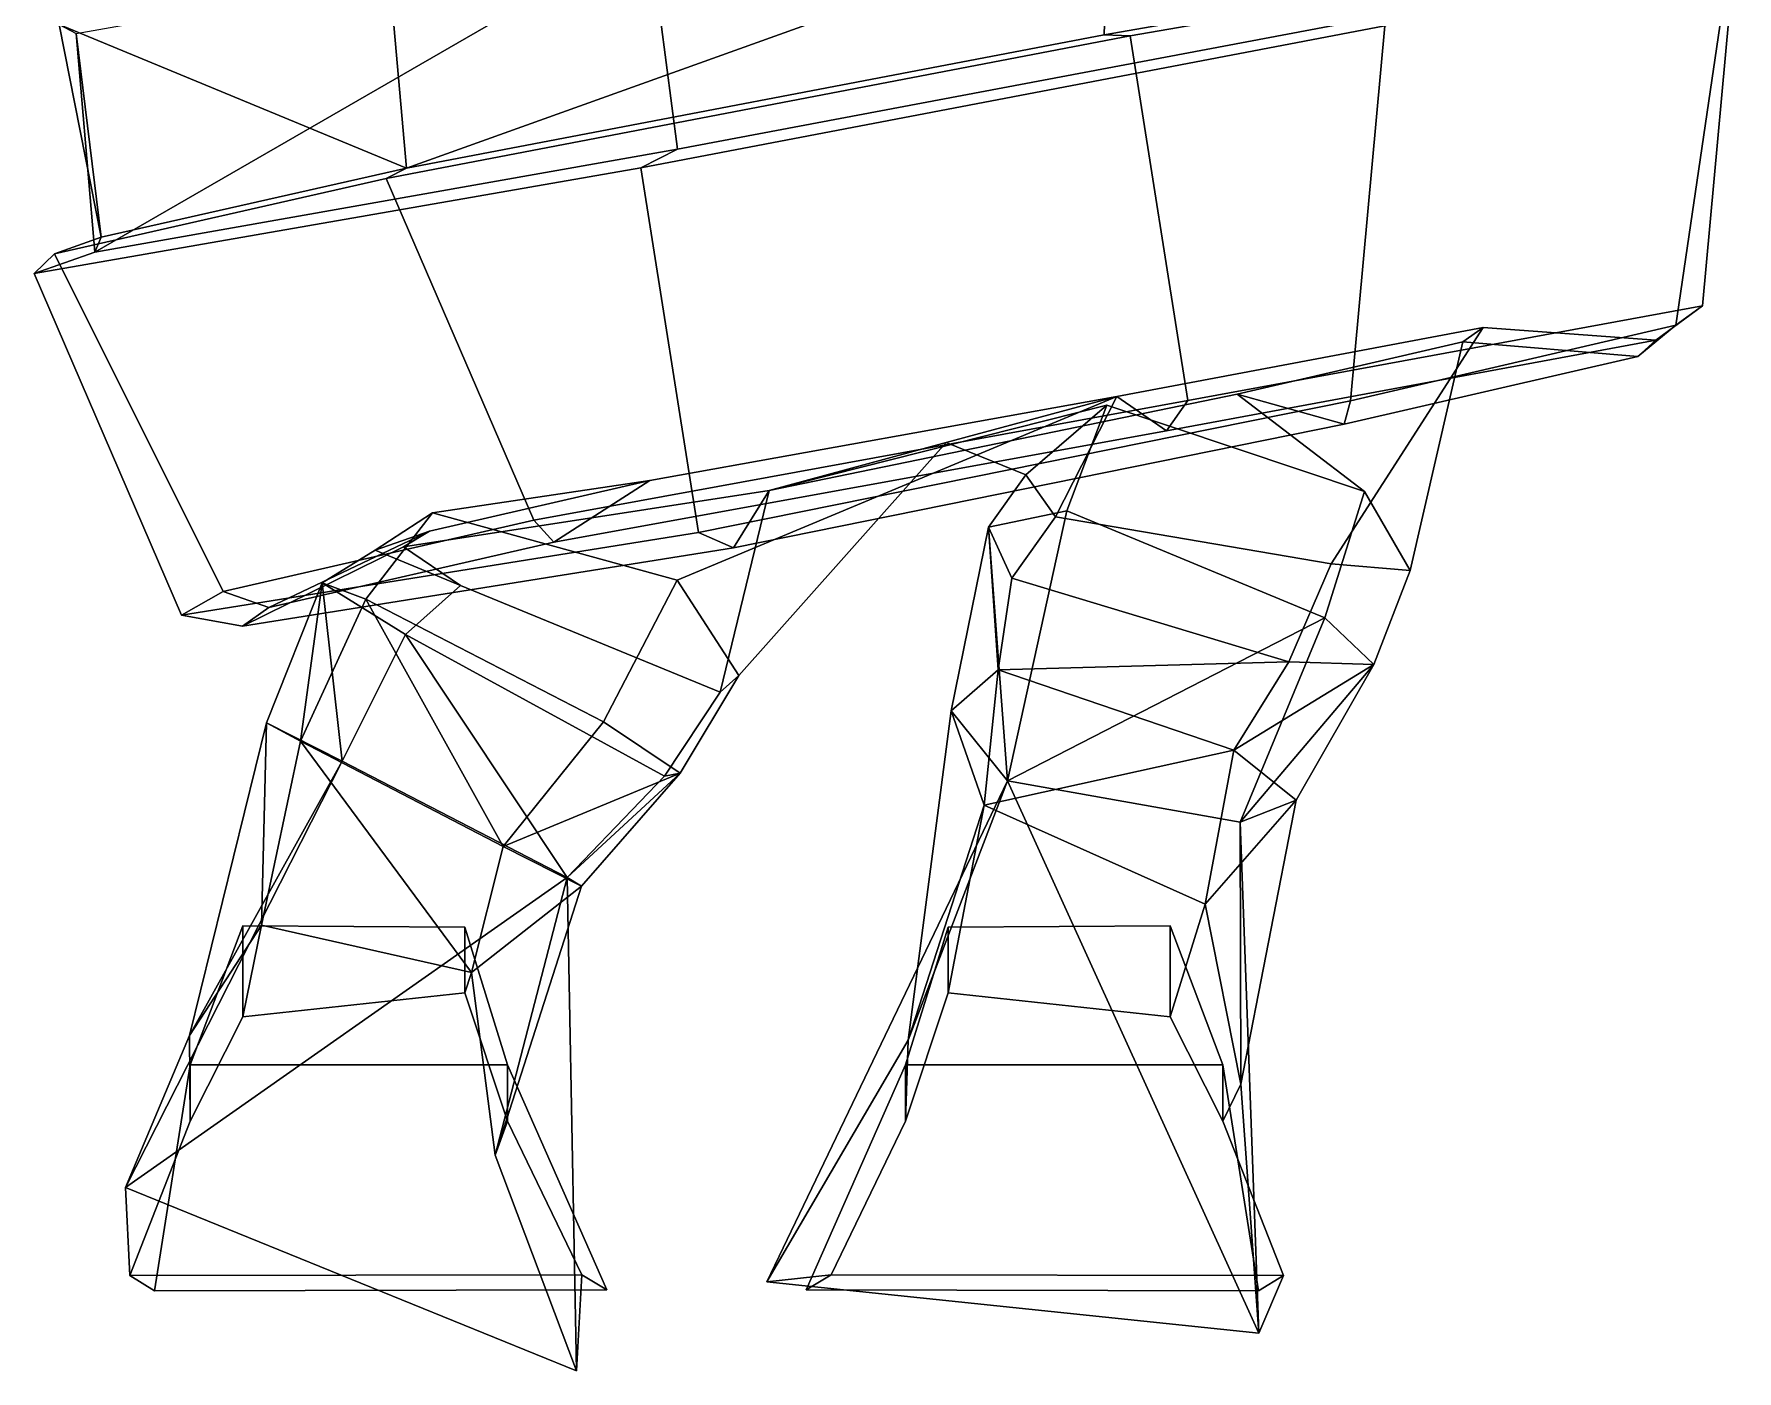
# Model space of a CAD drawing. Extents: x -185 to 169, y -165 to 372.
# Drawn here: x -101.8 to 151.2, y -164.9 to 33.6 of the extents above; entities that cross this region are included whole.
import ezdxf

# ---------------------------------------------------------------- set-up
doc = ezdxf.new("R2010")
doc.units = 0

msp = doc.modelspace()

# ---------------------------------------------------------------- linework, layer by layer
for points in [[(-46.4991, 13.717407, 99.118805), (57.687618, 51.08844, 107.973984), (-49.370842, 46.201202, 111.41256)], [(-46.4991, 13.717407, 99.118805), (57.14698, 33.555344, 96.595184), (57.687618, 51.08844, 107.973984)], [(142.757889, 48.417191, 36.659218), (57.687618, 51.08844, 107.973984), (57.14698, 33.555344, 96.595184)], [(-92.786293, 1.231354, -48.071342), (-95.553993, 33.74321, -35.446774), (-10.416051, 48.806946, -99.652473)], [(-92.786293, 1.231354, -48.071342), (-10.416051, 48.806946, -99.652473), (-6.20554, 16.563599, -108.287369)], [(96.470695, 35.931122, -110.53093), (-6.20554, 16.563599, -108.287369), (-10.416051, 48.806946, -99.652473)], [(61.025639, 33.384293, 108.252754), (151.169189, 48.986267, 42.702644), (142.757889, 48.417191, 36.659218), (57.14698, 33.555344, 96.595184)], [(69.582802, -20.766495, 104.097801), (146.055252, -6.693893, 43.082836), (151.169189, 48.986267, 42.702644), (61.025639, 33.384293, 108.252754)], [(151.169189, 48.986267, 42.702644), (146.055252, -6.693893, 43.082836), (142.09877, -9.582779, -43.496792), (150.375061, 46.6772, -44.920643)], [(-46.4991, 13.717407, 99.118805), (-49.370842, 46.201202, 111.41256), (-98.057724, 35.056534, 37.377659)], [(142.09877, -9.582779, -43.496792), (93.750725, -20.803131, -123.242027), (98.864655, 34.877014, -123.622215), (150.375061, 46.6772, -44.920643)], [(98.864655, 34.877014, -123.622215), (-11.649797, 13.781723, -122.945557), (-6.20554, 16.563599, -108.287369), (96.470695, 35.931122, -110.53093)], [(-46.4991, 13.717407, 99.118805), (-98.057724, 35.056534, 37.377659), (-91.83503, 3.459518, 35.043259)], [(-91.83503, 3.459518, 35.043259), (-98.057724, 35.056534, 37.377659), (-95.553993, 33.74321, -35.446774)], [(-91.83503, 3.459518, 35.043259), (-95.553993, 33.74321, -35.446774), (-92.786293, 1.231354, -48.071342)], [(61.025639, 33.384293, 108.252754), (57.14698, 33.555344, 96.595184), (-46.4991, 13.717407, 99.118805), (-49.503059, 12.193542, 108.929565)], [(69.582802, -20.766495, 104.097801), (61.025639, 33.384293, 108.252754), (-49.503059, 12.193542, 108.929565), (-27.57493, -38.528526, 100.385185)], [(93.750725, -20.803131, -123.242027), (-3.120488, -40.378357, -127.093765), (-11.649797, 13.781723, -122.945557), (98.864655, 34.877014, -123.622215)], [(-101.807587, -1.91571, -57.395302), (-92.786293, 1.231354, -48.071342), (-6.20554, 16.563599, -108.287369), (-11.649797, 13.781723, -122.945557)], [(-79.879456, -52.637772, -65.939674), (-101.807587, -1.91571, -57.395302), (-11.649797, 13.781723, -122.945557), (-3.120488, -40.378357, -127.093765)], [(-98.786674, 0.994049, 37.309032), (-49.503059, 12.193542, 108.929565), (-46.4991, 13.717407, 99.118805), (-91.83503, 3.459518, 35.043259)], [(-49.503059, 12.193542, 108.929565), (-98.786674, 0.994049, 37.309032), (-73.696182, -49.148209, 27.721001), (-27.57493, -38.528526, 100.385185)], [(-101.807587, -1.91571, -57.395302), (-98.786674, 0.994049, 37.309032), (-91.83503, 3.459518, 35.043259), (-92.786293, 1.231354, -48.071342)], [(-73.696182, -49.148209, 27.721001), (-98.786674, 0.994049, 37.309032), (-101.807587, -1.91571, -57.395302), (-79.879456, -52.637772, -65.939674)], [(69.582802, -20.766495, 104.097801), (66.448311, -25.304626, 92.078888), (139.126099, -11.794617, 36.435532), (146.055252, -6.693893, 43.082836)], [(146.055252, -6.693893, 43.082836), (139.126099, -11.794617, 36.435532), (136.449615, -14.231018, -41.718712), (142.09877, -9.582779, -43.496792)], [(59.03772, -20.202499, 72.458794), (49.920883, -38.053833, 31.964613), (90.895157, -45.046898, 10.491374), (113.481956, -9.949463, 28.810898)], [(66.448311, -25.304626, 92.078888), (59.03772, -20.202499, 72.458794), (113.481956, -9.949463, 28.810898), (139.126099, -11.794617, 36.435532)], [(113.481956, -9.949463, 28.810898), (90.895157, -45.046898, 10.491374), (102.621506, -46.041245, -28.476341), (110.4496, -12.050995, -32.972118)], [(142.09877, -9.582779, -43.496792), (136.449615, -14.231018, -41.718712), (92.838913, -24.280678, -110.754616), (93.750725, -20.803131, -123.242027)], [(139.126099, -11.794617, 36.435532), (113.481956, -9.949463, 28.810898), (110.4496, -12.050995, -32.972118), (136.449615, -14.231018, -41.718712)], [(110.4496, -12.050995, -32.972118), (102.621506, -46.041245, -28.476341), (95.853973, -34.28125, -67.877815), (76.906654, -19.815735, -87.496094)], [(136.449615, -14.231018, -41.718712), (110.4496, -12.050995, -32.972118), (76.906654, -19.815735, -87.496094), (92.838913, -24.280678, -110.754616)], [(59.03772, -20.202499, 72.458794), (-10.328926, -32.649872, 69.671623), (-42.621399, -37.464325, 45.816063), (-6.246009, -47.46582, 69.778198)], [(66.448311, -25.304626, 92.078888), (-24.577765, -41.809296, 90.461945), (-10.328926, -32.649872, 69.671623), (59.03772, -20.202499, 72.458794)], [(33.715515, -27.033211, -8.064114), (59.03772, -20.202499, 72.458794), (-6.246009, -47.46582, 69.778198), (2.902234, -61.631058, 9.368428)], [(92.838913, -24.280678, -110.754616), (76.906654, -19.815735, -87.496094), (7.378562, -34.13765, -91.81385), (2.109118, -42.660248, -112.515419)], [(76.906654, -19.815735, -87.496094), (95.853973, -34.28125, -67.877815), (57.549835, -21.491302, -88.603363), (7.378562, -34.13765, -91.81385)], [(45.517555, -31.791618, -27.937786), (49.920883, -38.053833, 31.964613), (59.03772, -20.202499, 72.458794), (33.715515, -27.033211, -8.064114)], [(69.582802, -20.766495, 104.097801), (-27.57493, -38.528526, 100.385185), (-24.577765, -41.809296, 90.461945), (66.448311, -25.304626, 92.078888)], [(93.750725, -20.803131, -123.242027), (92.838913, -24.280678, -110.754616), (2.109118, -42.660248, -112.515419), (-3.120488, -40.378357, -127.093765)], [(45.517555, -31.791618, -27.937786), (33.715515, -27.033211, -8.064114), (7.378562, -34.13765, -91.81385), (57.549835, -21.491302, -88.603363)], [(39.976391, -39.596321, -35.694031), (45.517555, -31.791618, -27.937786), (57.549835, -21.491302, -88.603363), (51.630283, -37.154556, -61.634411)], [(89.934166, -53.068741, -49.792686), (51.630283, -37.154556, -61.634411), (57.549835, -21.491302, -88.603363), (95.853973, -34.28125, -67.877815)], [(7.378562, -34.13765, -91.81385), (33.715515, -27.033211, -8.064114), (2.902234, -61.631058, 9.368428), (0.134926, -64.100449, -54.116268)], [(-24.577765, -41.809296, 90.461945), (-66.937462, -51.5215, 25.404167), (-43.071228, -40.198631, 17.693638), (-10.328926, -32.649872, 69.671623)], [(-10.328926, -32.649872, 69.671623), (-43.071228, -40.198631, 17.693638), (-51.108547, -43.02932, 6.083012), (-42.621399, -37.464325, 45.816063)], [(43.449505, -47.157562, -9.803938), (49.920883, -38.053833, 31.964613), (45.517555, -31.791618, -27.937786), (39.976391, -39.596321, -35.694031)], [(-70.86496, -54.295349, -56.728203), (2.109118, -42.660248, -112.515419), (7.378562, -34.13765, -91.81385), (-46.904228, -42.516129, -46.635368)], [(-46.904228, -42.516129, -46.635368), (7.378562, -34.13765, -91.81385), (0.134926, -64.100449, -54.116268), (-38.473793, -48.27684, -34.715336)], [(97.219078, -60.000381, -31.701572), (89.934166, -53.068741, -49.792686), (95.853973, -34.28125, -67.877815), (102.621506, -46.041245, -28.476341)], [(-52.540234, -50.28495, 19.405008), (-42.621399, -37.464325, 45.816063), (-51.108547, -43.02932, 6.083012), (-58.994545, -47.871109, 0.650922)], [(-17.227762, -68.488541, 36.16737), (-6.246009, -47.46582, 69.778198), (-42.621399, -37.464325, 45.816063), (-52.540234, -50.28495, 19.405008)], [(42.804939, -77.255524, -47.472862), (39.976391, -39.596321, -35.694031), (51.630283, -37.154556, -61.634411)], [(42.804939, -77.255524, -47.472862), (51.630283, -37.154556, -61.634411), (89.934166, -53.068741, -49.792686)], [(-79.879456, -52.637772, -65.939674), (-3.120488, -40.378357, -127.093765), (2.109118, -42.660248, -112.515419), (-70.86496, -54.295349, -56.728203)], [(-27.57493, -38.528526, 100.385185), (-73.696182, -49.148209, 27.721001), (-66.937462, -51.5215, 25.404167), (-24.577765, -41.809296, 90.461945)], [(-66.937462, -51.5215, 25.404167), (-70.86496, -54.295349, -56.728203), (-46.904228, -42.516129, -46.635368), (-43.071228, -40.198631, 17.693638)], [(-43.071228, -40.198631, 17.693638), (-46.904228, -42.516129, -46.635368), (-38.473793, -48.27684, -34.715336), (-51.108547, -43.02932, 6.083012)], [(41.395271, -60.791779, -6.556012), (39.976391, -39.596321, -35.694031), (34.431858, -66.863892, -26.929846)], [(34.431858, -66.863892, -26.929846), (39.976391, -39.596321, -35.694031), (42.804939, -77.255524, -47.472862)], [(41.395271, -60.791779, -6.556012), (43.449505, -47.157562, -9.803938), (39.976391, -39.596321, -35.694031)], [(43.449505, -47.157562, -9.803938), (84.616661, -59.570694, -16.102877), (90.895157, -45.046898, 10.491374), (49.920883, -38.053833, 31.964613)], [(-58.994545, -47.871109, 0.650922), (-51.108547, -43.02932, 6.083012), (-38.473793, -48.27684, -34.715336), (-46.626083, -55.530228, -15.521491)], [(84.616661, -59.570694, -16.102877), (97.219078, -60.000381, -31.701572), (102.621506, -46.041245, -28.476341), (90.895157, -45.046898, 10.491374)], [(-62.228817, -71.352379, 32.468311), (-58.994545, -47.871109, 0.650922), (-67.257179, -68.644897, 15.475164)], [(-67.257179, -68.644897, 15.475164), (-58.994545, -47.871109, 0.650922), (-56.041374, -74.353645, 0.651828)], [(-62.228817, -71.352379, 32.468311), (-52.540234, -50.28495, 19.405008), (-58.994545, -47.871109, 0.650922)], [(-56.041374, -74.353645, 0.651828), (-58.994545, -47.871109, 0.650922), (-46.626083, -55.530228, -15.521491)], [(-17.227762, -68.488541, 36.16737), (-5.829835, -76.129456, 11.252345), (2.902234, -61.631058, 9.368428), (-6.246009, -47.46582, 69.778198)], [(41.395271, -60.791779, -6.556012), (84.616661, -59.570694, -16.102877), (43.449505, -47.157562, -9.803938)], [(-73.696182, -49.148209, 27.721001), (-79.879456, -52.637772, -65.939674), (-70.86496, -54.295349, -56.728203), (-66.937462, -51.5215, 25.404167)], [(-32.115269, -87.022636, 47.37764), (-52.540234, -50.28495, 19.405008), (-62.228817, -71.352379, 32.468311)], [(-32.115269, -87.022636, 47.37764), (-17.227762, -68.488541, 36.16737), (-52.540234, -50.28495, 19.405008)], [(-46.626083, -55.530228, -15.521491), (-38.473793, -48.27684, -34.715336), (0.134926, -64.100449, -54.116268), (-8.129069, -76.558197, -17.565708)], [(77.359474, -83.405586, -38.734711), (42.804939, -77.255524, -47.472862), (89.934166, -53.068741, -49.792686)], [(77.359474, -83.405586, -38.734711), (89.934166, -53.068741, -49.792686), (97.219078, -60.000381, -31.701572)], [(-56.041374, -74.353645, 0.651828), (-46.626083, -55.530228, -15.521491), (-22.596125, -91.639969, -1.570796)], [(-22.596125, -91.639969, -1.570796), (-46.626083, -55.530228, -15.521491), (-8.129069, -76.558197, -17.565708)], [(41.395271, -60.791779, -6.556012), (76.443192, -72.704155, -12.138756), (84.616661, -59.570694, -16.102877)], [(76.443192, -72.704155, -12.138756), (97.219078, -60.000381, -31.701572), (84.616661, -59.570694, -16.102877)], [(76.443192, -72.704155, -12.138756), (85.670906, -80.160866, -24.606934), (97.219078, -60.000381, -31.701572)], [(85.670906, -80.160866, -24.606934), (77.359474, -83.405586, -38.734711), (97.219078, -60.000381, -31.701572)], [(-5.829835, -76.129456, 11.252345), (-8.129069, -76.558197, -17.565708), (0.134926, -64.100449, -54.116268), (2.902234, -61.631058, 9.368428)], [(39.337772, -80.854668, -1.580711), (41.395271, -60.791779, -6.556012), (34.431858, -66.863892, -26.929846)], [(39.337772, -80.854668, -1.580711), (76.443192, -72.704155, -12.138756), (41.395271, -60.791779, -6.556012)], [(28.05274, -115.782547, -8.31883), (39.337772, -80.854668, -1.580711), (34.431858, -66.863892, -26.929846)], [(28.05274, -115.782547, -8.31883), (34.431858, -66.863892, -26.929846), (42.804939, -77.255524, -47.472862)], [(-78.720924, -115.109138, -9.708081), (-67.995163, -98.720619, 11.229876), (-67.257179, -68.644897, 15.475164)], [(-78.720924, -115.109138, -9.708081), (-67.257179, -68.644897, 15.475164), (-56.041374, -74.353645, 0.651828)], [(-67.995163, -98.720619, 11.229876), (-62.228817, -71.352379, 32.468311), (-67.257179, -68.644897, 15.475164)], [(-32.115269, -87.022636, 47.37764), (-5.829835, -76.129456, 11.252345), (-17.227762, -68.488541, 36.16737)], [(-67.995163, -98.720619, 11.229876), (-36.808846, -105.736671, 26.375496), (-62.228817, -71.352379, 32.468311)], [(-36.808846, -105.736671, 26.375496), (-32.115269, -87.022636, 47.37764), (-62.228817, -71.352379, 32.468311)], [(72.178513, -95.571831, -5.49328), (76.443192, -72.704155, -12.138756), (39.337772, -80.854668, -1.580711)], [(72.178513, -95.571831, -5.49328), (85.670906, -80.160866, -24.606934), (76.443192, -72.704155, -12.138756)], [(-88.231224, -137.684326, -40.679123), (-78.720924, -115.109138, -9.708081), (-56.041374, -74.353645, 0.651828)], [(-88.231224, -137.684326, -40.679123), (-56.041374, -74.353645, 0.651828), (-22.596125, -91.639969, -1.570796)], [(-32.115269, -87.022636, 47.37764), (-20.46727, -92.906456, 24.814695), (-5.829835, -76.129456, 11.252345)], [(-22.596125, -91.639969, -1.570796), (-8.129069, -76.558197, -17.565708), (-5.829835, -76.129456, 11.252345)], [(-20.46727, -92.906456, 24.814695), (-22.596125, -91.639969, -1.570796), (-5.829835, -76.129456, 11.252345)], [(7.033121, -151.690308, -15.671948), (28.05274, -115.782547, -8.31883), (42.804939, -77.255524, -47.472862)], [(7.033121, -151.690308, -15.671948), (42.804939, -77.255524, -47.472862), (80.140305, -159.316162, -13.568562)], [(80.140305, -159.316162, -13.568562), (42.804939, -77.255524, -47.472862), (77.359474, -83.405586, -38.734711)], [(28.05274, -115.782547, -8.31883), (27.673773, -127.827744, 43.725594), (33.987896, -108.736435, 35.947453), (39.337772, -80.854668, -1.580711)], [(39.337772, -80.854668, -1.580711), (33.987896, -108.736435, 35.947453), (66.977409, -112.334427, 35.947453), (72.178513, -95.571831, -5.49328)], [(77.471413, -122.297768, -7.460886), (85.670906, -80.160866, -24.606934), (72.178513, -95.571831, -5.49328)], [(77.471413, -122.297768, -7.460886), (77.359474, -83.405586, -38.734711), (85.670906, -80.160866, -24.606934)], [(80.140305, -159.316162, -13.568562), (77.359474, -83.405586, -38.734711), (77.471413, -122.297768, -7.460886)], [(-36.808846, -105.736671, 26.375496), (-20.46727, -92.906456, 24.814695), (-32.115269, -87.022636, 47.37764)], [(-21.216471, -164.91069, -32.304249), (-88.231224, -137.684326, -40.679123), (-22.596125, -91.639969, -1.570796)], [(-33.282345, -132.870682, -2.689573), (-20.46727, -92.906456, 24.814695), (-36.808846, -105.736671, 26.375496)], [(-21.216471, -164.91069, -32.304249), (-22.596125, -91.639969, -1.570796), (-33.282345, -132.870682, -2.689573)], [(-33.282345, -132.870682, -2.689573), (-22.596125, -91.639969, -1.570796), (-20.46727, -92.906456, 24.814695)], [(77.471413, -122.297768, -7.460886), (72.178513, -95.571831, -5.49328), (66.977409, -112.334427, 35.947453), (74.813721, -127.827744, 43.725594)], [(-78.720924, -115.109138, -9.708081), (-78.613716, -127.827744, 43.725594), (-70.777412, -112.334427, 35.947453), (-67.995163, -98.720619, 11.229876)], [(-31.473774, -119.444244, 102.617195), (-37.787899, -98.998032, 87.801697), (-70.777412, -98.812729, 87.801697), (-78.613716, -119.444244, 102.617195)], [(-78.613716, -119.444244, 102.617195), (-70.777412, -98.812729, 87.801697), (-70.777412, -112.334427, 35.947453), (-78.613716, -127.827744, 43.725594)], [(-36.808846, -105.736671, 26.375496), (-67.995163, -98.720619, 11.229876), (-70.777412, -112.334427, 35.947453), (-37.787899, -108.736435, 35.947453)], [(-37.787899, -98.998032, 87.801697), (-37.787899, -108.736435, 35.947453), (-70.777412, -112.334427, 35.947453), (-70.777412, -98.812729, 87.801697)], [(-31.473774, -119.444244, 102.617195), (-31.473774, -127.827744, 43.725594), (-37.787899, -108.736435, 35.947453), (-37.787899, -98.998032, 87.801697)], [(27.673773, -119.444244, 102.617195), (74.813721, -119.444244, 102.617195), (66.977409, -98.812729, 87.801697), (33.987896, -98.998032, 87.801697)], [(27.673773, -119.444244, 102.617195), (33.987896, -98.998032, 87.801697), (33.987896, -108.736435, 35.947453), (27.673773, -127.827744, 43.725594)], [(33.987896, -98.998032, 87.801697), (66.977409, -98.812729, 87.801697), (66.977409, -112.334427, 35.947453), (33.987896, -108.736435, 35.947453)], [(74.813721, -119.444244, 102.617195), (74.813721, -127.827744, 43.725594), (66.977409, -112.334427, 35.947453), (66.977409, -98.812729, 87.801697)], [(-33.282345, -132.870682, -2.689573), (-36.808846, -105.736671, 26.375496), (-37.787899, -108.736435, 35.947453), (-31.473774, -127.827744, 43.725594)], [(-88.231224, -137.684326, -40.679123), (-87.594154, -150.723206, 36.317848), (-78.613716, -127.827744, 43.725594), (-78.720924, -115.109138, -9.708081)], [(7.033121, -151.690308, -15.671948), (16.610764, -150.61731, 32.613968), (27.673773, -127.827744, 43.725594), (28.05274, -115.782547, -8.31883)], [(-83.890282, -153.02951, 102.617195), (-78.613716, -119.444244, 102.617195), (-78.613716, -127.827744, 43.725594), (-87.594154, -150.723206, 36.317848)], [(-16.70689, -152.844193, 102.617195), (-31.473774, -119.444244, 102.617195), (-78.613716, -119.444244, 102.617195), (-83.890282, -153.02951, 102.617195)], [(-16.70689, -152.844193, 102.617195), (-20.410763, -150.61731, 32.613968), (-31.473774, -127.827744, 43.725594), (-31.473774, -119.444244, 102.617195)], [(12.906889, -152.844193, 102.617195), (80.090286, -153.02951, 102.617195), (74.813721, -119.444244, 102.617195), (27.673773, -119.444244, 102.617195)], [(12.906889, -152.844193, 102.617195), (27.673773, -119.444244, 102.617195), (27.673773, -127.827744, 43.725594), (16.610764, -150.61731, 32.613968)], [(80.090286, -153.02951, 102.617195), (83.794151, -150.723206, 36.317848), (74.813721, -127.827744, 43.725594), (74.813721, -119.444244, 102.617195)], [(80.140305, -159.316162, -13.568562), (77.471413, -122.297768, -7.460886), (74.813721, -127.827744, 43.725594), (83.794151, -150.723206, 36.317848)], [(-21.216471, -164.91069, -32.304249), (-33.282345, -132.870682, -2.689573), (-31.473774, -127.827744, 43.725594), (-20.410763, -150.61731, 32.613968)], [(-88.231224, -137.684326, -40.679123), (-21.216471, -164.91069, -32.304249), (-20.410763, -150.61731, 32.613968), (-87.594154, -150.723206, 36.317848)], [(-83.890282, -153.02951, 102.617195), (-87.594154, -150.723206, 36.317848), (-20.410763, -150.61731, 32.613968), (-16.70689, -152.844193, 102.617195)], [(80.140305, -159.316162, -13.568562), (83.794151, -150.723206, 36.317848), (16.610764, -150.61731, 32.613968), (7.033121, -151.690308, -15.671948)], [(80.090286, -153.02951, 102.617195), (12.906889, -152.844193, 102.617195), (16.610764, -150.61731, 32.613968), (83.794151, -150.723206, 36.317848)]]:
    msp.add_3dface(points)

doc.saveas('drawing.dxf')
